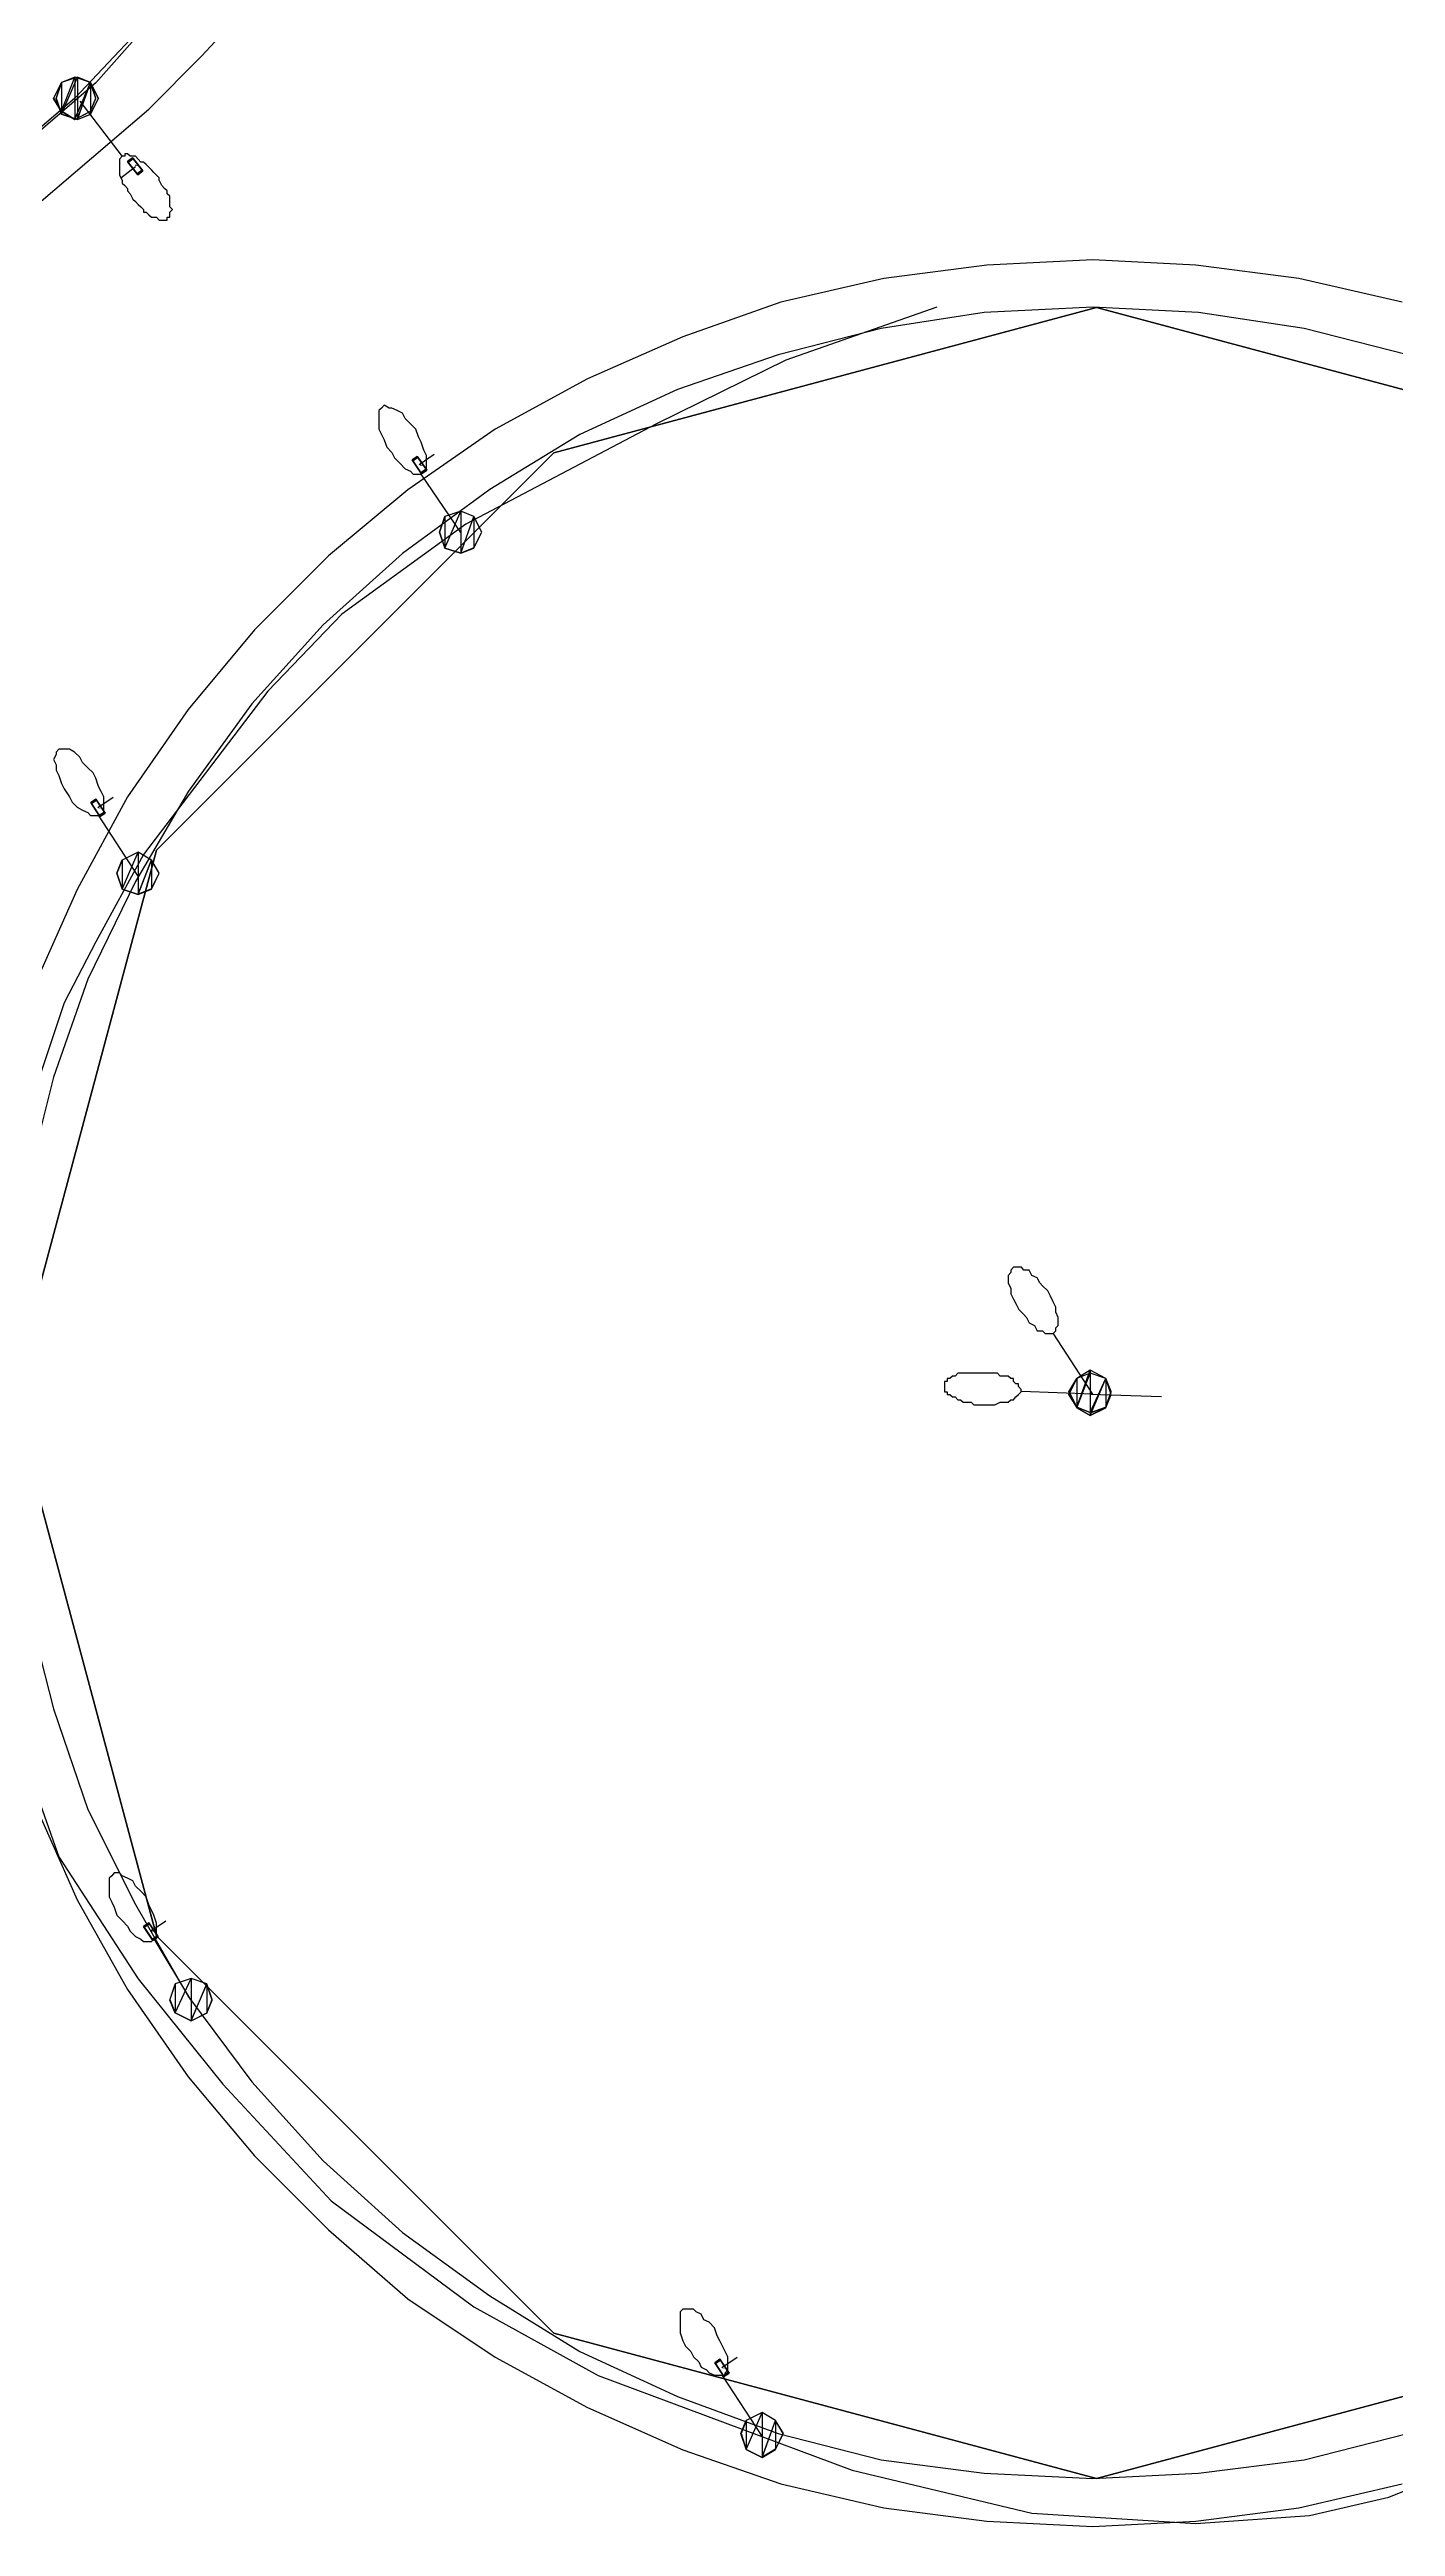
# Model space of a CAD drawing. Extents: x 212106 to 638151, y -1311344 to 1260505.
# Drawn here: x 324496 to 360852, y 481096 to 547996 of the extents above; entities that cross this region are included whole.
import ezdxf

# ---------------------------------------------------------------- set-up
doc = ezdxf.new("R2010")
doc.units = 0
doc.header["$MEASUREMENT"] = 0
for name, color, linetype in [('at_Entity', 7, 'Continuous'), ('DLXLUM02', 6, 'Continuous'), ('DLXLUMEX', 2, 'Continuous'), ('DLXSCENE', 7, 'Continuous')]:
    doc.layers.add(name, color=color, linetype=linetype)

# ---------------------------------------------------------------- blocks, each defined once
blk = doc.blocks.new('*U63')
for p, q in [((-61, 218), (-195, 115)), ((-195, 115), (-61, 218)), ((-195, 115), (61, -218)), ((61, -218), (-195, 115)), ((-195, 115), (-177, 91)), ((-177, 91), (-195, 115)), ((-42, 195), (-177, 91)), ((-177, 91), (-42, 195)), ((-177, 91), (79, -242)), ((79, -242), (-177, 91)), ((195, -115), (-61, 218)), ((-42, 195), (-61, 218)), ((-61, 218), (195, -115)), ((-61, 218), (-42, 195)), ((214, -138), (-42, 195)), ((-42, 195), (214, -138)), ((61, -218), (195, -115)), ((195, -115), (61, -218)), ((61, -218), (79, -242)), ((79, -242), (61, -218)), ((79, -242), (214, -138)), ((214, -138), (79, -242)), ((195, -115), (214, -138)), ((214, -138), (195, -115))]:
    blk.add_line(p, q)
at = {"color": 1}
blk.add_line((18, -24), (-378, -328), dxfattribs=at)
at = {"layer": 'DLXLUMEX', "color": 7}
blk.add_text('2', height=100, dxfattribs=at).set_placement((0, 0))
blk = doc.blocks.new('*U65')
for p, q in [((-66, 246), (-206, 149)), ((-206, 149), (-66, 246)), ((-206, 149), (33, -197)), ((-189, 124), (-206, 149)), ((-206, 149), (-189, 124)), ((33, -197), (-206, 149)), ((-50, 221), (-189, 124)), ((-189, 124), (-50, 221)), ((-189, 124), (50, -221)), ((50, -221), (-189, 124)), ((-50, 221), (-66, 246)), ((172, -100), (-66, 246)), ((-66, 246), (-50, 221)), ((-66, 246), (172, -100)), ((189, -124), (-50, 221)), ((-50, 221), (189, -124)), ((33, -197), (172, -100)), ((172, -100), (33, -197)), ((33, -197), (50, -221)), ((50, -221), (33, -197)), ((50, -221), (189, -124)), ((189, -124), (50, -221)), ((189, -124), (172, -100)), ((172, -100), (189, -124))]:
    blk.add_line(p, q)
at = {"color": 1}
blk.add_line((-17, 24), (394, 309), dxfattribs=at)
at = {"layer": 'DLXLUMEX', "color": 7}
blk.add_text('2', height=100, dxfattribs=at).set_placement((0, 0))
blk = doc.blocks.new('*U66')
for p, q in [((-62, 247), (-204, 153)), ((-204, 153), (-62, 247)), ((-204, 153), (29, -197)), ((-187, 128), (-204, 153)), ((-204, 153), (-187, 128)), ((29, -197), (-204, 153)), ((-46, 222), (-187, 128)), ((-187, 128), (-46, 222)), ((-187, 128), (46, -222)), ((46, -222), (-187, 128)), ((-46, 222), (-62, 247)), ((-62, 247), (-46, 222)), ((171, -103), (-62, 247)), ((-62, 247), (171, -103)), ((187, -128), (-46, 222)), ((-46, 222), (187, -128)), ((29, -197), (171, -103)), ((171, -103), (29, -197)), ((29, -197), (46, -222)), ((46, -222), (29, -197)), ((46, -222), (187, -128)), ((187, -128), (46, -222)), ((187, -128), (171, -103)), ((171, -103), (187, -128))]:
    blk.add_line(p, q)
at = {"color": 1}
blk.add_line((-16, 25), (400, 302), dxfattribs=at)
at = {"layer": 'DLXLUMEX', "color": 7}
blk.add_text('2', height=100, dxfattribs=at).set_placement((0, 0))
blk = doc.blocks.new('*U68')
for p, q in [((-62, 247), (-204, 153)), ((-204, 153), (-62, 247)), ((-204, 153), (29, -197)), ((-187, 128), (-204, 153)), ((-204, 153), (-187, 128)), ((29, -197), (-204, 153)), ((-46, 222), (-187, 128)), ((-187, 128), (-46, 222)), ((-187, 128), (46, -222)), ((46, -222), (-187, 128)), ((-46, 222), (-62, 247)), ((-62, 247), (-46, 222)), ((171, -103), (-62, 247)), ((-62, 247), (171, -103)), ((187, -128), (-46, 222)), ((-46, 222), (187, -128)), ((29, -197), (171, -103)), ((171, -103), (29, -197)), ((29, -197), (46, -222)), ((46, -222), (29, -197)), ((46, -222), (187, -128)), ((187, -128), (46, -222)), ((187, -128), (171, -103)), ((171, -103), (187, -128))]:
    blk.add_line(p, q)
at = {"color": 1}
blk.add_line((-16, 25), (400, 302), dxfattribs=at)
at = {"layer": 'DLXLUMEX', "color": 7}
blk.add_text('2', height=100, dxfattribs=at).set_placement((0, 0))
blk = doc.blocks.new('*U69')
for p, q in [((-62, 247), (-204, 153)), ((-204, 153), (-62, 247)), ((-204, 153), (29, -197)), ((-187, 128), (-204, 153)), ((-204, 153), (-187, 128)), ((29, -197), (-204, 153)), ((-46, 222), (-187, 128)), ((-187, 128), (-46, 222)), ((-187, 128), (46, -222)), ((46, -222), (-187, 128)), ((-46, 222), (-62, 247)), ((-62, 247), (-46, 222)), ((171, -103), (-62, 247)), ((-62, 247), (171, -103)), ((187, -128), (-46, 222)), ((-46, 222), (187, -128)), ((29, -197), (171, -103)), ((171, -103), (29, -197)), ((29, -197), (46, -222)), ((46, -222), (29, -197)), ((46, -222), (187, -128)), ((187, -128), (46, -222)), ((187, -128), (171, -103)), ((171, -103), (187, -128))]:
    blk.add_line(p, q)
at = {"color": 1}
blk.add_line((-16, 25), (400, 302), dxfattribs=at)
at = {"layer": 'DLXLUMEX', "color": 7}
blk.add_text('2', height=100, dxfattribs=at).set_placement((0, 0))
blk = doc.blocks.new('*U97')
for p, q in [((-20469, 531718), (-32184, 518504)), ((-32184, 518504), (-48897, 504086)), ((-19809, 508510), (-5148, 512438)), ((-5148, 512438), (-19809, 508510)), ((-5148, 512438), (9513, 508510)), ((9513, 508510), (-5148, 512438)), ((-30542, 497778), (-19809, 508510)), ((-19809, 508510), (-30542, 497778)), ((-34470, 483117), (-30542, 497778)), ((-30542, 497778), (-34470, 483117)), ((-30542, 468457), (-34470, 483117)), ((-34470, 483117), (-30542, 468457)), ((-19809, 457724), (-30542, 468457)), ((-30542, 468457), (-19809, 457724)), ((-5148, 453796), (-19809, 457724)), ((-19809, 457724), (-5148, 453796)), ((9513, 457724), (-5148, 453796)), ((-5148, 453796), (9513, 457724))]:
    blk.add_line(p, q)

msp = doc.modelspace()

# ---------------------------------------------------------------- linework, layer by layer
at = {"layer": 'at_Entity', "color": 1}
for p, q in [((337746, 559965), (325175, 546687)), ((325175, 546687), (308890, 532681)), ((349746, 540891), (346960, 540464)), ((352674, 541034), (349746, 540891)), ((355531, 540891), (352674, 541034)), ((358387, 540464), (355531, 540891)), ((346960, 540464), (344174, 539751)), ((361174, 539751), (358387, 540464)), ((344174, 539751), (341459, 538818)), ((341459, 538818), (338817, 537601)), ((338817, 537601), (336389, 536111)), ((336389, 536111), (334032, 534388)), ((334032, 534388), (331889, 532458)), ((331889, 532458), (329960, 530321)), ((329960, 530321), (328246, 527963)), ((328246, 527963), (326818, 525528)), ((326818, 525528), (325533, 522885)), ((325533, 522885), (324604, 520243)), ((324604, 520243), (323889, 517393)), ((323889, 505967), (324604, 503182)), ((324604, 503182), (325533, 500462)), ((325533, 500462), (326818, 497897)), ((326818, 497897), (328246, 495397)), ((328246, 495397), (329960, 493104)), ((329960, 493104), (331889, 490967)), ((331889, 490967), (334032, 489037)), ((334032, 489037), (336389, 487327)), ((336389, 487327), (338817, 485824)), ((338817, 485824), (341459, 484606)), ((341459, 484606), (344174, 483609)), ((344174, 483609), (346960, 482896)), ((358387, 482896), (361174, 483609)), ((346960, 482896), (349746, 482534)), ((349746, 482534), (352674, 482391)), ((352674, 482391), (355531, 482534)), ((352674, 482391), (352674, 482391)), ((355531, 482534), (358387, 482896))]:
    msp.add_line(p, q, dxfattribs=at)
at = {"layer": 'at_Entity', "color": 0}
for p, q in [((328603, 547817), (330388, 549745)), ((325247, 547251), (324818, 547108)), ((325247, 547251), (324818, 547108)), ((324818, 546250), (325247, 547251)), ((324818, 546250), (325247, 547251)), ((325247, 547251), (324818, 547108)), ((325247, 547251), (324818, 547108)), ((325247, 547251), (324818, 547108)), ((324818, 546250), (325247, 547251)), ((324818, 546250), (325247, 547251)), ((325247, 547251), (324818, 547108)), ((325247, 547251), (324818, 547108)), ((325247, 547251), (324818, 547108)), ((324818, 546250), (325247, 547251)), ((324818, 546250), (325247, 547251)), ((325247, 547251), (324818, 547108)), ((325247, 547251), (324818, 547108)), ((325247, 547251), (324818, 547108)), ((324818, 546250), (325247, 547251)), ((324818, 546250), (325247, 547251)), ((325247, 547251), (324818, 547108)), ((325175, 547251), (324818, 547108)), ((325175, 547251), (324818, 547108)), ((324818, 546328), (325175, 547251)), ((324818, 546328), (325175, 547251)), ((325175, 547251), (324818, 547108)), ((325175, 547251), (324818, 547108)), ((325175, 547251), (324818, 547108)), ((324818, 546328), (325175, 547251)), ((324818, 546328), (325175, 547251)), ((325175, 547251), (324818, 547108)), ((325604, 547108), (325175, 547251)), ((325604, 547108), (325175, 547251)), ((325175, 547251), (325175, 546107)), ((325175, 547251), (325175, 546107)), ((325604, 547108), (325175, 547251)), ((325604, 547108), (325175, 547251)), ((325604, 547108), (325175, 547251)), ((325175, 547251), (325175, 546107)), ((325175, 547251), (325175, 546107)), ((325604, 547108), (325175, 547251)), ((325604, 547108), (325247, 547251)), ((325604, 547108), (325247, 547251)), ((325247, 547251), (325247, 546107)), ((325247, 547251), (325247, 546107)), ((325604, 547108), (325247, 547251)), ((325604, 547108), (325247, 547251)), ((325604, 547108), (325247, 547251)), ((325247, 547251), (325247, 546107)), ((325247, 547251), (325247, 546107)), ((325604, 547108), (325247, 547251)), ((325604, 547108), (325247, 547251)), ((325604, 547108), (325247, 547251)), ((325247, 547251), (325247, 546107)), ((325247, 547251), (325247, 546107)), ((325604, 547108), (325247, 547251)), ((325604, 547108), (325247, 547251)), ((325604, 547108), (325247, 547251)), ((325247, 547251), (325247, 546107)), ((325247, 547251), (325247, 546107)), ((325604, 547108), (325247, 547251)), ((327174, 546386), (328603, 547817)), ((324602, 546671), (324817, 547099)), ((324602, 546671), (324817, 547099)), ((324817, 546320), (324602, 546671)), ((324817, 546320), (324602, 546671)), ((324818, 547108), (324604, 546679)), ((324818, 547108), (324604, 546679)), ((324818, 547108), (324604, 546679)), ((324818, 547108), (324604, 546679)), ((324604, 546679), (324818, 546328)), ((324604, 546679), (324818, 546328)), ((324604, 546679), (324818, 546328)), ((324604, 546679), (324818, 546328)), ((324674, 546671), (324817, 547099)), ((324674, 546671), (324817, 547099)), ((324674, 546671), (324817, 547099)), ((324674, 546671), (324817, 547099)), ((324817, 546242), (324674, 546671)), ((324817, 546242), (324674, 546671)), ((324817, 546242), (324674, 546671)), ((324817, 546242), (324674, 546671)), ((324818, 547108), (324675, 546679)), ((324818, 547108), (324675, 546679)), ((324818, 547108), (324675, 546679)), ((324818, 547108), (324675, 546679)), ((324818, 547108), (324675, 546679)), ((324818, 547108), (324675, 546679)), ((324818, 547108), (324675, 546679)), ((324818, 547108), (324675, 546679)), ((324675, 546679), (324818, 546250)), ((324675, 546679), (324818, 546250)), ((324675, 546679), (324818, 546250)), ((324675, 546679), (324818, 546250)), ((324675, 546679), (324818, 546250)), ((324675, 546679), (324818, 546250)), ((324675, 546679), (324818, 546250)), ((324675, 546679), (324818, 546250)), ((324817, 547099), (324817, 546242)), ((324817, 547099), (324817, 546242)), ((324817, 547099), (324817, 546242)), ((324817, 547099), (324817, 546242)), ((324817, 547099), (324817, 546320)), ((324817, 547099), (324817, 546320)), ((324818, 547108), (324818, 546250)), ((324818, 547108), (324818, 546250)), ((324818, 547108), (324818, 546250)), ((324818, 547108), (324818, 546250)), ((324818, 547108), (324818, 546328)), ((324818, 547108), (324818, 546328)), ((325174, 546099), (325603, 547099)), ((325174, 546099), (325603, 547099)), ((325175, 546107), (325604, 547108)), ((325175, 546107), (325604, 547108)), ((325245, 546099), (325603, 547099)), ((325245, 546099), (325603, 547099)), ((325245, 546099), (325603, 547099)), ((325245, 546099), (325603, 547099)), ((325247, 546107), (325604, 547108)), ((325247, 546107), (325604, 547108)), ((325247, 546107), (325604, 547108)), ((325247, 546107), (325604, 547108)), ((325317, 546599), (326460, 545105)), ((325817, 546671), (325603, 547099)), ((325603, 547099), (325603, 546242)), ((325603, 547099), (325603, 546242)), ((325817, 546671), (325603, 547099)), ((325603, 547099), (325603, 546242)), ((325603, 547099), (325603, 546242)), ((325817, 546671), (325603, 547099)), ((325603, 547099), (325603, 546242)), ((325603, 547099), (325603, 546242)), ((325817, 546671), (325603, 547099)), ((325603, 547099), (325603, 546242)), ((325603, 547099), (325603, 546242)), ((325746, 546671), (325603, 547099)), ((325603, 547099), (325603, 546320)), ((325603, 547099), (325603, 546320)), ((325746, 546671), (325603, 547099)), ((325603, 547099), (325603, 546320)), ((325603, 547099), (325603, 546320)), ((325603, 546242), (325817, 546671)), ((325603, 546242), (325817, 546671)), ((325603, 546242), (325817, 546671)), ((325603, 546242), (325817, 546671)), ((325603, 546320), (325746, 546671)), ((325603, 546320), (325746, 546671)), ((325818, 546679), (325604, 547108)), ((325818, 546679), (325604, 547108)), ((325818, 546679), (325604, 547108)), ((325818, 546679), (325604, 547108)), ((325818, 546679), (325604, 547108)), ((325818, 546679), (325604, 547108)), ((325818, 546679), (325604, 547108)), ((325818, 546679), (325604, 547108)), ((325747, 546679), (325604, 547108)), ((325747, 546679), (325604, 547108)), ((325747, 546679), (325604, 547108)), ((325747, 546679), (325604, 547108)), ((325604, 546250), (325818, 546679)), ((325604, 546250), (325818, 546679)), ((325604, 546250), (325818, 546679)), ((325604, 546250), (325818, 546679)), ((325604, 546250), (325818, 546679)), ((325604, 546250), (325818, 546679)), ((325604, 546250), (325818, 546679)), ((325604, 546250), (325818, 546679)), ((325604, 546328), (325747, 546679)), ((325604, 546328), (325747, 546679)), ((325604, 546328), (325747, 546679)), ((325604, 546328), (325747, 546679)), ((302746, 525524), (327174, 546386)), ((324818, 546328), (325175, 546107)), ((325175, 546107), (324818, 546328)), ((324818, 546328), (325175, 546107)), ((324818, 546328), (325175, 546107)), ((325175, 546107), (324818, 546328)), ((324818, 546328), (325175, 546107)), ((324818, 546250), (325247, 546107)), ((325247, 546107), (324818, 546250)), ((324818, 546250), (325247, 546107)), ((324818, 546250), (325247, 546107)), ((325247, 546107), (324818, 546250)), ((324818, 546250), (325247, 546107)), ((324818, 546250), (325247, 546107)), ((325247, 546107), (324818, 546250)), ((324818, 546250), (325247, 546107)), ((324818, 546250), (325247, 546107)), ((325247, 546107), (324818, 546250)), ((324818, 546250), (325247, 546107)), ((325603, 546320), (325174, 546099)), ((325603, 546320), (325174, 546099)), ((325175, 546107), (325604, 546328)), ((325175, 546107), (325604, 546328)), ((325175, 546107), (325604, 546328)), ((325175, 546107), (325604, 546328)), ((325175, 546107), (325175, 546107)), ((325175, 546107), (325175, 546107)), ((325175, 546107), (325175, 546107)), ((325603, 546242), (325245, 546099)), ((325603, 546242), (325245, 546099)), ((325603, 546242), (325245, 546099)), ((325603, 546242), (325245, 546099)), ((325247, 546107), (325604, 546250)), ((325247, 546107), (325604, 546250)), ((325247, 546107), (325604, 546250)), ((325247, 546107), (325604, 546250)), ((325247, 546107), (325604, 546250)), ((325247, 546107), (325604, 546250)), ((325247, 546107), (325604, 546250)), ((325247, 546107), (325604, 546250)), ((325247, 546107), (325247, 546107)), ((325247, 546107), (325247, 546107)), ((325247, 546107), (325247, 546107)), ((325247, 546107), (325247, 546107)), ((325247, 546107), (325247, 546107)), ((326461, 545113), (326389, 545035)), ((326389, 545035), (326389, 544958)), ((326389, 544958), (326389, 544893)), ((326389, 544893), (326389, 544815)), ((326389, 544815), (326389, 544750)), ((326389, 544750), (326389, 544672)), ((326389, 544672), (326389, 544607)), ((326389, 544607), (326461, 544464)), ((326532, 545113), (326461, 545113)), ((326603, 545178), (326532, 545178)), ((326532, 545178), (326532, 545113)), ((326675, 545113), (326603, 545178)), ((326746, 545113), (326675, 545113)), ((326818, 545113), (326746, 545113)), ((326889, 545035), (326818, 545113)), ((326960, 544958), (326889, 545035)), ((327032, 544958), (326960, 544958)), ((327103, 544893), (327032, 544958)), ((327174, 544815), (327103, 544893)), ((327246, 544750), (327174, 544815)), ((327317, 544672), (327246, 544750)), ((327389, 544607), (327317, 544672)), ((327460, 544529), (327389, 544607)), ((326461, 544464), (326461, 544387)), ((326461, 544387), (326532, 544322)), ((326532, 544322), (326603, 544244)), ((326603, 544244), (326603, 544179)), ((326603, 544179), (326675, 544101)), ((326675, 544101), (326746, 543958)), ((326746, 543958), (326818, 543893)), ((327460, 544464), (327460, 544529)), ((327531, 544322), (327460, 544464)), ((327604, 544244), (327531, 544322)), ((327675, 544179), (327604, 544244)), ((327675, 544101), (327675, 544179)), ((327747, 544036), (327675, 544101)), ((327747, 543958), (327747, 544036)), ((327747, 543893), (327747, 543958)), ((326818, 543893), (326889, 543815)), ((326889, 543815), (326960, 543751)), ((326960, 543751), (327032, 543673)), ((327032, 543673), (327032, 543608)), ((327032, 543608), (327103, 543608)), ((327103, 543608), (327174, 543530)), ((327174, 543530), (327246, 543465)), ((327246, 543465), (327317, 543465)), ((327317, 543465), (327389, 543465)), ((327389, 543465), (327460, 543387)), ((327460, 543387), (327531, 543387)), ((327531, 543387), (327604, 543387)), ((327604, 543387), (327675, 543387)), ((327675, 543465), (327747, 543465)), ((327675, 543387), (327675, 543465)), ((327675, 543465), (327675, 543465)), ((327747, 543815), (327747, 543893)), ((327747, 543751), (327747, 543815)), ((327818, 543673), (327747, 543751)), ((327747, 543608), (327818, 543673)), ((327747, 543530), (327747, 543608)), ((327747, 543465), (327747, 543530)), ((348460, 541034), (344388, 539609)), ((344388, 539609), (340888, 537886)), ((333461, 538313), (333388, 538248)), ((333388, 538248), (333388, 538171)), ((333388, 538171), (333388, 538028)), ((333388, 538028), (333388, 537886)), ((333388, 537886), (333388, 537744)), ((333532, 538391), (333461, 538313)), ((333461, 538313), (333461, 538313)), ((333674, 538313), (333532, 538391)), ((333745, 538313), (333674, 538313)), ((333889, 538248), (333745, 538313)), ((334031, 538171), (333889, 538248)), ((334102, 538028), (334031, 538171)), ((334246, 537886), (334102, 538028)), ((334388, 537744), (334246, 537886)), ((340888, 537886), (335745, 535178)), ((333388, 537744), (333461, 537601)), ((333461, 537601), (333532, 537459)), ((333532, 537459), (333603, 537252)), ((333603, 537252), (333745, 537110)), ((334461, 537537), (334388, 537744)), ((334532, 537394), (334461, 537537)), ((334603, 537175), (334532, 537394)), ((333745, 537110), (333818, 536968)), ((333818, 536968), (333960, 536825)), ((333960, 536825), (334102, 536670)), ((334102, 536670), (334246, 536605)), ((334246, 536605), (334317, 536528)), ((334532, 536528), (334603, 536605)), ((334674, 537032), (334603, 537175)), ((334603, 536605), (334674, 536670)), ((334674, 536890), (334674, 537032)), ((334674, 536748), (334674, 536890)), ((334674, 536670), (334674, 536748)), ((334317, 536528), (334461, 536528)), ((334461, 536528), (334532, 536528)), ((335603, 534951), (334531, 536528)), ((335031, 534961), (335174, 535387)), ((335031, 534961), (335174, 535387)), ((335174, 535384), (335031, 534958)), ((335174, 535384), (335031, 534958)), ((335174, 535384), (335031, 534958)), ((335174, 535384), (335031, 534958)), ((335602, 535527), (335174, 535384)), ((335602, 535527), (335174, 535384)), ((335174, 534532), (335602, 535527)), ((335174, 534532), (335602, 535527)), ((335602, 535527), (335174, 535384)), ((335602, 535527), (335174, 535384)), ((335602, 535527), (335174, 535384)), ((335174, 534532), (335602, 535527)), ((335174, 534532), (335602, 535527)), ((335602, 535527), (335174, 535384)), ((335174, 535387), (335174, 534534)), ((335174, 535387), (335174, 534534)), ((335174, 535384), (335174, 534532)), ((335174, 535384), (335174, 534532)), ((335960, 535384), (335602, 535527)), ((335960, 535384), (335602, 535527)), ((335602, 535527), (335602, 534390)), ((335602, 535527), (335602, 534390)), ((335960, 535384), (335602, 535527)), ((335960, 535384), (335602, 535527)), ((335960, 535384), (335602, 535527)), ((335602, 535527), (335602, 534390)), ((335602, 535527), (335602, 534390)), ((335960, 535384), (335602, 535527)), ((335602, 534392), (335960, 535387)), ((335602, 534392), (335960, 535387)), ((335602, 534390), (335960, 535384)), ((335602, 534390), (335960, 535384)), ((336174, 534961), (335960, 535387)), ((335960, 535387), (335960, 534534)), ((335960, 535387), (335960, 534534)), ((336174, 534961), (335960, 535387)), ((335960, 535387), (335960, 534534)), ((335960, 535387), (335960, 534534)), ((336174, 534958), (335960, 535384)), ((336174, 534958), (335960, 535384)), ((336174, 534958), (335960, 535384)), ((336174, 534958), (335960, 535384)), ((335745, 535178), (332389, 532743)), ((335174, 534534), (335031, 534961)), ((335174, 534534), (335031, 534961)), ((335031, 534958), (335174, 534532)), ((335031, 534958), (335174, 534532)), ((335031, 534958), (335174, 534532)), ((335031, 534958), (335174, 534532)), ((335960, 534534), (335602, 534392)), ((335960, 534534), (335602, 534392)), ((335960, 534534), (336174, 534961)), ((335960, 534534), (336174, 534961)), ((335960, 534532), (336174, 534958)), ((335960, 534532), (336174, 534958)), ((335960, 534532), (336174, 534958)), ((335960, 534532), (336174, 534958)), ((335174, 534532), (335602, 534390)), ((335602, 534390), (335174, 534532)), ((335174, 534532), (335602, 534390)), ((335174, 534532), (335602, 534390)), ((335602, 534390), (335174, 534532)), ((335174, 534532), (335602, 534390)), ((335602, 534390), (335960, 534532)), ((335602, 534390), (335960, 534532)), ((335602, 534390), (335960, 534532)), ((335602, 534390), (335960, 534532)), ((335602, 534390), (335602, 534390)), ((335602, 534390), (335602, 534390)), ((335602, 534390), (335602, 534390)), ((332389, 532743), (330389, 530670)), ((330389, 530670), (327031, 526253)), ((324674, 528958), (324602, 528817)), ((324602, 528817), (324674, 528675)), ((324745, 529100), (324674, 529023)), ((324674, 529023), (324674, 528958)), ((324674, 528675), (324674, 528533)), ((324674, 528533), (324745, 528392)), ((324817, 529100), (324745, 529100)), ((324745, 529100), (324745, 529100)), ((324960, 529100), (324817, 529100)), ((325031, 529100), (324960, 529100)), ((325174, 529023), (325031, 529100)), ((325317, 528881), (325174, 529023)), ((325388, 528739), (325317, 528881)), ((325531, 528598), (325388, 528739)), ((325674, 528456), (325531, 528598)), ((324745, 528392), (324817, 528173)), ((324817, 528173), (324888, 528031)), ((324888, 528031), (325031, 527812)), ((325746, 528314), (325674, 528456)), ((325817, 528095), (325746, 528314)), ((325889, 527954), (325817, 528095)), ((325960, 527812), (325889, 527954)), ((325031, 527812), (325103, 527670)), ((325103, 527670), (325245, 527529)), ((325245, 527529), (325388, 527451)), ((325388, 527451), (325531, 527387)), ((325531, 527387), (325603, 527310)), ((325603, 527310), (325746, 527310)), ((325746, 527310), (325817, 527310)), ((325817, 527310), (325889, 527310)), ((326888, 525671), (325818, 527319)), ((325889, 527310), (325960, 527387)), ((325960, 527670), (325960, 527812)), ((325960, 527529), (325960, 527670)), ((325960, 527387), (325960, 527529)), ((327031, 526253), (325746, 523896)), ((326460, 526099), (326317, 525751)), ((326460, 526099), (326317, 525751)), ((326460, 526099), (326317, 525751)), ((326460, 526099), (326317, 525751)), ((326318, 525748), (326461, 526108)), ((326318, 525748), (326461, 526108)), ((326888, 526317), (326460, 526099)), ((326888, 526317), (326460, 526099)), ((326460, 525314), (326888, 526317)), ((326460, 525314), (326888, 526317)), ((326888, 526317), (326460, 526099)), ((326888, 526317), (326460, 526099)), ((326888, 526317), (326460, 526099)), ((326460, 525314), (326888, 526317)), ((326460, 525314), (326888, 526317)), ((326888, 526317), (326460, 526099)), ((326460, 526099), (326460, 525314)), ((326460, 526099), (326460, 525314)), ((326461, 526108), (326461, 525323)), ((326461, 526108), (326461, 525323)), ((327246, 526099), (326888, 526317)), ((327246, 526099), (326888, 526317)), ((326888, 526317), (326888, 525173)), ((326888, 526317), (326888, 525173)), ((327246, 526099), (326888, 526317)), ((327246, 526099), (326888, 526317)), ((327246, 526099), (326888, 526317)), ((326888, 526317), (326888, 525173)), ((326888, 526317), (326888, 525173)), ((327246, 526099), (326888, 526317)), ((326888, 525173), (327246, 526099)), ((326888, 525173), (327246, 526099)), ((326889, 525182), (327247, 526108)), ((326889, 525182), (327247, 526108)), ((327461, 525751), (327246, 526099)), ((327461, 525751), (327246, 526099)), ((327461, 525751), (327246, 526099)), ((327461, 525751), (327246, 526099)), ((327460, 525748), (327247, 526108)), ((327247, 526108), (327247, 525323)), ((327247, 526108), (327247, 525323)), ((327460, 525748), (327247, 526108)), ((327247, 526108), (327247, 525323)), ((327247, 526108), (327247, 525323)), ((326317, 525751), (326460, 525314)), ((326317, 525751), (326460, 525314)), ((326317, 525751), (326460, 525314)), ((326317, 525751), (326460, 525314)), ((326461, 525323), (326318, 525748)), ((326461, 525323), (326318, 525748)), ((326460, 525314), (326888, 525173)), ((326888, 525173), (326460, 525314)), ((326460, 525314), (326888, 525173)), ((326460, 525314), (326888, 525173)), ((326888, 525173), (326460, 525314)), ((326460, 525314), (326888, 525173)), ((326888, 525173), (327246, 525314)), ((326888, 525173), (327246, 525314)), ((326888, 525173), (327246, 525314)), ((326888, 525173), (327246, 525314)), ((326888, 525173), (326888, 525173)), ((326888, 525173), (326888, 525173)), ((326888, 525173), (326888, 525173)), ((327247, 525323), (326889, 525182)), ((327247, 525323), (326889, 525182)), ((327246, 525314), (327461, 525751)), ((327246, 525314), (327461, 525751)), ((327246, 525314), (327461, 525751)), ((327246, 525314), (327461, 525751)), ((327247, 525323), (327460, 525748)), ((327247, 525323), (327460, 525748)), ((325746, 523896), (324889, 522250)), ((324889, 522250), (323317, 517535)), ((350460, 514965), (350389, 514888)), ((350389, 514888), (350389, 514824)), ((350389, 514824), (350389, 514683)), ((350389, 514683), (350460, 514530)), ((350531, 515106), (350460, 515029)), ((350460, 515029), (350460, 514965)), ((350460, 514530), (350460, 514389)), ((350602, 515106), (350531, 515106)), ((350531, 515106), (350531, 515106)), ((350674, 515106), (350602, 515106)), ((350746, 515106), (350674, 515106)), ((350817, 515029), (350746, 515106)), ((350959, 515029), (350817, 515029)), ((351031, 514888), (350959, 515029)), ((351174, 514824), (351031, 514888)), ((351246, 514683), (351174, 514824)), ((351317, 514607), (351246, 514683)), ((351459, 514466), (351317, 514607)), ((351531, 514325), (351459, 514466)), ((350460, 514389), (350531, 514248)), ((350531, 514248), (350602, 514108)), ((350602, 514108), (350674, 513967)), ((350674, 513967), (350817, 513826)), ((350817, 513826), (350889, 513749)), ((351603, 514172), (351531, 514325)), ((351674, 514031), (351603, 514172)), ((351674, 513890), (351674, 514031)), ((351745, 513749), (351674, 513890)), ((350889, 513749), (350959, 513609)), ((350959, 513609), (351102, 513532)), ((351102, 513532), (351174, 513391)), ((351174, 513391), (351317, 513391)), ((351317, 513391), (351388, 513314)), ((351388, 513314), (351459, 513314)), ((351459, 513314), (351531, 513314)), ((351531, 513314), (351603, 513314)), ((351603, 513314), (351674, 513391)), ((352675, 511675), (351603, 513324)), ((351674, 513468), (351745, 513532)), ((351674, 513391), (351674, 513468)), ((351745, 513609), (351745, 513749)), ((351745, 513532), (351745, 513609)), ((348745, 512024), (348673, 512024)), ((348673, 512024), (348673, 511961)), ((348673, 511961), (348673, 511884)), ((348673, 511884), (348673, 511807)), ((348673, 511884), (348673, 511884)), ((348673, 511807), (348673, 511743)), ((348816, 512101), (348745, 512101)), ((348745, 512101), (348745, 512024)), ((348888, 512165), (348816, 512101)), ((348960, 512165), (348888, 512165)), ((349030, 512242), (348960, 512165)), ((349101, 512242), (349030, 512242)), ((349244, 512242), (349101, 512242)), ((349316, 512242), (349244, 512242)), ((349388, 512242), (349316, 512242)), ((349531, 512242), (349388, 512242)), ((349602, 512242), (349531, 512242)), ((349674, 512242), (349602, 512242)), ((349816, 512242), (349674, 512242)), ((349887, 512242), (349816, 512242)), ((350030, 512242), (349887, 512242)), ((350102, 512242), (350030, 512242)), ((350173, 512165), (350102, 512242)), ((350245, 512165), (350173, 512165)), ((350388, 512165), (350245, 512165)), ((350458, 512101), (350388, 512165)), ((350530, 512101), (350458, 512101)), ((350530, 512024), (350530, 512101)), ((350601, 511961), (350530, 512024)), ((350673, 511961), (350601, 511961)), ((350673, 511884), (350673, 511961)), ((350745, 511807), (350673, 511884)), ((350745, 511743), (350745, 511807)), ((352030, 511668), (352245, 512102)), ((352030, 511668), (352245, 512102)), ((352030, 511744), (352245, 512102)), ((352030, 511744), (352245, 512102)), ((352245, 512101), (352030, 511667)), ((352245, 512101), (352030, 511667)), ((352245, 512101), (352030, 511667)), ((352245, 512101), (352030, 511667)), ((352245, 512106), (352032, 511748)), ((352245, 512106), (352032, 511748)), ((352245, 512106), (352032, 511748)), ((352245, 512106), (352032, 511748)), ((352603, 512323), (352245, 512106)), ((352603, 512323), (352245, 512106)), ((352245, 511326), (352603, 512323)), ((352245, 511326), (352603, 512323)), ((352603, 512323), (352245, 512106)), ((352603, 512323), (352245, 512106)), ((352603, 512323), (352245, 512106)), ((352245, 511326), (352603, 512323)), ((352245, 511326), (352603, 512323)), ((352603, 512323), (352245, 512106)), ((352601, 512242), (352245, 512101)), ((352601, 512242), (352245, 512101)), ((352245, 511309), (352601, 512242)), ((352245, 511309), (352601, 512242)), ((352601, 512242), (352245, 512101)), ((352601, 512242), (352245, 512101)), ((352601, 512242), (352245, 512101)), ((352245, 511309), (352601, 512242)), ((352245, 511309), (352601, 512242)), ((352601, 512242), (352245, 512101)), ((352245, 512106), (352245, 511326)), ((352245, 512106), (352245, 511326)), ((352245, 512102), (352245, 511323)), ((352245, 512102), (352245, 511323)), ((352245, 512102), (352245, 511323)), ((352245, 512102), (352245, 511323)), ((352245, 512101), (352245, 511309)), ((352245, 512101), (352245, 511309)), ((353030, 512101), (352601, 512242)), ((353030, 512101), (352601, 512242)), ((352601, 512242), (352601, 511104)), ((352601, 512242), (352601, 511104)), ((353030, 512101), (352601, 512242)), ((353030, 512101), (352601, 512242)), ((353030, 512101), (352601, 512242)), ((352601, 512242), (352601, 511104)), ((352601, 512242), (352601, 511104)), ((353030, 512101), (352601, 512242)), ((352601, 511104), (353030, 512101)), ((352601, 511104), (353030, 512101)), ((352602, 511105), (353030, 512102)), ((352602, 511105), (353030, 512102)), ((352602, 511169), (353030, 512102)), ((352602, 511169), (353030, 512102)), ((353031, 512106), (352603, 512323)), ((353031, 512106), (352603, 512323)), ((352603, 512323), (352603, 511186)), ((352603, 512323), (352603, 511186)), ((353031, 512106), (352603, 512323)), ((353031, 512106), (352603, 512323)), ((353031, 512106), (352603, 512323)), ((352603, 512323), (352603, 511186)), ((352603, 512323), (352603, 511186)), ((353031, 512106), (352603, 512323)), ((352603, 511186), (353031, 512106)), ((352603, 511186), (353031, 512106)), ((353173, 511668), (353030, 512102)), ((353030, 512102), (353030, 511323)), ((353030, 512102), (353030, 511323)), ((353173, 511668), (353030, 512102)), ((353030, 512102), (353030, 511323)), ((353030, 512102), (353030, 511323)), ((353173, 511744), (353030, 512102)), ((353030, 512102), (353030, 511323)), ((353030, 512102), (353030, 511323)), ((353173, 511744), (353030, 512102)), ((353030, 512102), (353030, 511323)), ((353030, 512102), (353030, 511323)), ((353173, 511667), (353030, 512101)), ((353173, 511667), (353030, 512101)), ((353173, 511667), (353030, 512101)), ((353173, 511667), (353030, 512101)), ((353174, 511748), (353031, 512106)), ((353174, 511748), (353031, 512106)), ((353174, 511748), (353031, 512106)), ((353174, 511748), (353031, 512106)), ((348673, 511743), (348745, 511743)), ((348745, 511743), (348745, 511667)), ((348745, 511667), (348816, 511667)), ((348816, 511667), (348888, 511603)), ((348888, 511603), (348960, 511603)), ((348960, 511603), (349030, 511526)), ((349030, 511526), (349101, 511526)), ((349101, 511526), (349173, 511462)), ((349173, 511462), (349244, 511462)), ((349244, 511462), (349388, 511462)), ((349388, 511462), (349459, 511386)), ((349459, 511386), (349531, 511386)), ((349531, 511386), (349674, 511386)), ((349674, 511386), (349744, 511386)), ((349744, 511386), (349887, 511386)), ((349887, 511386), (349959, 511386)), ((349959, 511386), (350030, 511386)), ((350030, 511386), (350173, 511462)), ((350173, 511462), (350245, 511462)), ((350245, 511462), (350316, 511462)), ((350316, 511462), (350388, 511462)), ((350388, 511462), (350458, 511526)), ((350458, 511526), (350530, 511526)), ((350530, 511526), (350601, 511603)), ((350601, 511603), (350673, 511667)), ((350673, 511667), (350745, 511743)), ((352675, 511676), (350746, 511753)), ((352245, 511323), (352030, 511744)), ((352245, 511323), (352030, 511744)), ((352245, 511323), (352030, 511668)), ((352245, 511323), (352030, 511668)), ((352030, 511667), (352245, 511309)), ((352030, 511667), (352245, 511309)), ((352030, 511667), (352245, 511309)), ((352030, 511667), (352245, 511309)), ((352032, 511748), (352245, 511326)), ((352032, 511748), (352245, 511326)), ((352032, 511748), (352245, 511326)), ((352032, 511748), (352245, 511326)), ((352245, 511326), (352603, 511186)), ((352603, 511186), (352245, 511326)), ((352245, 511326), (352603, 511186)), ((352245, 511326), (352603, 511186)), ((352603, 511186), (352245, 511326)), ((352245, 511326), (352603, 511186)), ((352245, 511309), (352601, 511104)), ((352601, 511104), (352245, 511309)), ((352245, 511309), (352601, 511104)), ((352245, 511309), (352601, 511104)), ((352601, 511104), (352245, 511309)), ((352245, 511309), (352601, 511104)), ((352601, 511104), (353030, 511309)), ((352601, 511104), (353030, 511309)), ((352601, 511104), (353030, 511309)), ((352601, 511104), (353030, 511309)), ((353030, 511323), (352602, 511105)), ((353030, 511323), (352602, 511105)), ((353030, 511323), (352602, 511169)), ((353030, 511323), (352602, 511169)), ((352603, 511676), (354532, 511612)), ((352603, 511186), (353031, 511326)), ((352603, 511186), (353031, 511326)), ((352603, 511186), (353031, 511326)), ((352603, 511186), (353031, 511326)), ((352603, 511186), (352603, 511186)), ((352603, 511186), (352603, 511186)), ((352603, 511186), (352603, 511186)), ((353030, 511323), (353173, 511744)), ((353030, 511323), (353173, 511744)), ((353030, 511323), (353173, 511668)), ((353030, 511323), (353173, 511668)), ((353030, 511309), (353173, 511667)), ((353030, 511309), (353173, 511667)), ((353030, 511309), (353173, 511667)), ((353030, 511309), (353173, 511667)), ((353031, 511326), (353174, 511748)), ((353031, 511326), (353174, 511748)), ((353031, 511326), (353174, 511748)), ((353031, 511326), (353174, 511748)), ((352601, 511104), (352601, 511104)), ((352601, 511104), (352601, 511104)), ((352601, 511104), (352601, 511104)), ((323317, 503247), (324746, 499180)), ((324746, 499180), (326889, 495889)), ((326175, 498672), (326103, 498608)), ((326103, 498608), (326103, 498532)), ((326103, 498532), (326103, 498456)), ((326103, 498456), (326103, 498316)), ((326246, 498748), (326175, 498672)), ((326175, 498672), (326175, 498672)), ((326389, 498748), (326246, 498748)), ((326461, 498672), (326389, 498748)), ((326603, 498608), (326461, 498672)), ((326746, 498532), (326603, 498608)), ((326817, 498393), (326746, 498532)), ((326103, 498316), (326103, 498101)), ((326103, 498101), (326175, 497961)), ((326175, 497961), (326246, 497821)), ((326246, 497821), (326317, 497605)), ((326961, 498253), (326817, 498393)), ((327103, 498101), (326961, 498253)), ((327174, 497885), (327103, 498101)), ((327246, 497745), (327174, 497885)), ((327317, 497605), (327246, 497745)), ((326317, 497605), (326461, 497466)), ((326461, 497466), (326603, 497313)), ((326603, 497313), (326675, 497174)), ((326675, 497174), (326817, 497034)), ((327389, 497390), (327317, 497605)), ((327389, 497250), (327389, 497390)), ((327389, 497110), (327389, 497250)), ((327389, 497034), (327389, 497110)), ((326817, 497034), (326961, 496958)), ((326961, 496958), (327032, 496895)), ((327032, 496895), (327174, 496895)), ((327174, 496895), (327246, 496895)), ((327246, 496895), (327317, 496958)), ((327317, 496958), (327389, 497034)), ((328317, 495318), (327318, 496967)), ((326889, 495889), (329175, 493039)), ((327746, 495313), (327889, 495744)), ((327746, 495313), (327889, 495744)), ((327890, 495756), (327747, 495325)), ((327890, 495756), (327747, 495325)), ((327890, 495756), (327747, 495325)), ((327890, 495756), (327747, 495325)), ((327889, 495744), (327889, 494958)), ((327889, 495744), (327889, 494958)), ((328318, 495896), (327890, 495756)), ((328318, 495896), (327890, 495756)), ((327890, 494970), (328318, 495896)), ((327890, 494970), (328318, 495896)), ((328318, 495896), (327890, 495756)), ((328318, 495896), (327890, 495756)), ((328318, 495896), (327890, 495756)), ((327890, 494970), (328318, 495896)), ((327890, 494970), (328318, 495896)), ((328318, 495896), (327890, 495756)), ((327890, 495756), (327890, 494970)), ((327890, 495756), (327890, 494970)), ((328317, 494743), (328746, 495744)), ((328317, 494743), (328746, 495744)), ((328747, 495756), (328318, 495896)), ((328747, 495756), (328318, 495896)), ((328318, 495896), (328318, 494755)), ((328318, 495896), (328318, 494755)), ((328747, 495756), (328318, 495896)), ((328747, 495756), (328318, 495896)), ((328747, 495756), (328318, 495896)), ((328318, 495896), (328318, 494755)), ((328318, 495896), (328318, 494755)), ((328747, 495756), (328318, 495896)), ((328318, 494755), (328747, 495756)), ((328318, 494755), (328747, 495756)), ((328889, 495313), (328746, 495744)), ((328746, 495744), (328746, 494958)), ((328746, 495744), (328746, 494958)), ((328889, 495313), (328746, 495744)), ((328746, 495744), (328746, 494958)), ((328746, 495744), (328746, 494958)), ((328889, 495325), (328747, 495756)), ((328889, 495325), (328747, 495756)), ((328889, 495325), (328747, 495756)), ((328889, 495325), (328747, 495756)), ((327889, 494958), (327746, 495313)), ((327889, 494958), (327746, 495313)), ((327747, 495325), (327890, 494970)), ((327747, 495325), (327890, 494970)), ((327747, 495325), (327890, 494970)), ((327747, 495325), (327890, 494970)), ((328746, 494958), (328889, 495313)), ((328746, 494958), (328889, 495313)), ((328747, 494970), (328889, 495325)), ((328747, 494970), (328889, 495325)), ((328747, 494970), (328889, 495325)), ((328747, 494970), (328889, 495325)), ((327890, 494970), (328318, 494755)), ((328318, 494755), (327890, 494970)), ((327890, 494970), (328318, 494755)), ((327890, 494970), (328318, 494755)), ((328318, 494755), (327890, 494970)), ((327890, 494970), (328318, 494755)), ((328746, 494958), (328317, 494743)), ((328746, 494958), (328317, 494743)), ((328318, 494755), (328747, 494970)), ((328318, 494755), (328747, 494970)), ((328318, 494755), (328747, 494970)), ((328318, 494755), (328747, 494970)), ((328318, 494755), (328318, 494755)), ((328318, 494755), (328318, 494755)), ((328318, 494755), (328318, 494755)), ((329175, 493039), (332103, 489892)), ((332103, 489892), (335960, 487029)), ((335960, 487029), (339317, 485176)), ((341603, 486966), (341532, 486890)), ((341532, 486890), (341532, 486827)), ((341532, 486827), (341532, 486675)), ((341532, 486675), (341532, 486612)), ((341532, 486612), (341532, 486461)), ((341532, 486461), (341532, 486322)), ((341675, 486966), (341603, 486966)), ((341603, 486966), (341603, 486966)), ((341745, 486966), (341675, 486966)), ((341889, 486966), (341745, 486966)), ((341960, 486890), (341889, 486966)), ((342102, 486827), (341960, 486890)), ((342174, 486675), (342102, 486827)), ((342317, 486612), (342174, 486675)), ((342460, 486461), (342317, 486612)), ((342532, 486246), (342460, 486461)), ((341532, 486322), (341603, 486107)), ((341603, 486107), (341675, 485969)), ((341675, 485969), (341817, 485817)), ((341817, 485817), (341889, 485678)), ((342604, 486107), (342532, 486246)), ((342674, 485969), (342604, 486107)), ((342746, 485817), (342674, 485969)), ((342817, 485678), (342746, 485817)), ((339317, 485176), (346175, 482612)), ((341889, 485678), (342032, 485539)), ((342032, 485539), (342102, 485401)), ((342102, 485401), (342246, 485325)), ((342246, 485325), (342317, 485249)), ((342317, 485249), (342460, 485186)), ((342460, 485186), (342532, 485186)), ((342532, 485186), (342674, 485186)), ((343745, 483533), (342673, 485173)), ((342674, 485186), (342746, 485186)), ((342746, 485249), (342817, 485325)), ((342746, 485186), (342746, 485249)), ((342817, 485539), (342817, 485678)), ((342817, 485401), (342817, 485539)), ((342817, 485325), (342817, 485401)), ((343173, 483609), (343317, 483962)), ((343173, 483609), (343317, 483962)), ((343316, 483957), (343174, 483604)), ((343316, 483957), (343174, 483604)), ((343316, 483957), (343174, 483604)), ((343316, 483957), (343174, 483604)), ((343745, 484172), (343316, 483957)), ((343745, 484172), (343316, 483957)), ((343316, 483176), (343745, 484172)), ((343316, 483176), (343745, 484172)), ((343745, 484172), (343316, 483957)), ((343745, 484172), (343316, 483957)), ((343745, 484172), (343316, 483957)), ((343316, 483176), (343745, 484172)), ((343316, 483176), (343745, 484172)), ((343745, 484172), (343316, 483957)), ((343316, 483957), (343316, 483176)), ((343316, 483957), (343316, 483176)), ((343317, 483962), (343317, 483181)), ((343317, 483962), (343317, 483181)), ((344102, 483957), (343745, 484172)), ((344102, 483957), (343745, 484172)), ((343745, 484172), (343745, 482961)), ((343745, 484172), (343745, 482961)), ((344102, 483957), (343745, 484172)), ((344102, 483957), (343745, 484172)), ((344102, 483957), (343745, 484172)), ((343745, 484172), (343745, 482961)), ((343745, 484172), (343745, 482961)), ((344102, 483957), (343745, 484172)), ((343745, 482961), (344102, 483957)), ((343745, 482961), (344102, 483957)), ((343746, 482966), (344102, 483962)), ((343746, 482966), (344102, 483962)), ((344317, 483609), (344102, 483962)), ((344102, 483962), (344102, 483181)), ((344102, 483962), (344102, 483181)), ((344317, 483609), (344102, 483962)), ((344102, 483962), (344102, 483181)), ((344102, 483962), (344102, 483181)), ((344316, 483604), (344102, 483957)), ((344316, 483604), (344102, 483957)), ((344316, 483604), (344102, 483957)), ((344316, 483604), (344102, 483957)), ((360674, 481886), (365817, 483959)), ((343317, 483181), (343173, 483609)), ((343317, 483181), (343173, 483609)), ((343174, 483604), (343316, 483176)), ((343174, 483604), (343316, 483176)), ((343174, 483604), (343316, 483176)), ((343174, 483604), (343316, 483176)), ((343316, 483176), (343745, 482961)), ((343745, 482961), (343316, 483176)), ((343316, 483176), (343745, 482961)), ((343316, 483176), (343745, 482961)), ((343745, 482961), (343316, 483176)), ((343316, 483176), (343745, 482961)), ((343745, 482961), (344102, 483176)), ((343745, 482961), (344102, 483176)), ((343745, 482961), (344102, 483176)), ((343745, 482961), (344102, 483176)), ((344102, 483181), (343746, 482966)), ((344102, 483181), (343746, 482966)), ((344102, 483181), (344317, 483609)), ((344102, 483181), (344317, 483609)), ((344102, 483176), (344316, 483604)), ((344102, 483176), (344316, 483604)), ((344102, 483176), (344316, 483604)), ((344102, 483176), (344316, 483604)), ((343745, 482961), (343745, 482961)), ((343745, 482961), (343745, 482961)), ((343745, 482961), (343745, 482961)), ((346175, 482612), (351031, 481459)), ((358531, 481394), (360674, 481886)), ((351031, 481459), (355460, 481174)), ((355460, 481174), (358531, 481394))]:
    msp.add_line(p, q, dxfattribs=at)
at = {"layer": 'at_Entity', "color": 4}
for p, q in [((349816, 542172), (347031, 541809)), ((352673, 542314), (349816, 542172)), ((355459, 542172), (352673, 542314)), ((358244, 541809), (355459, 542172)), ((347031, 541809), (344245, 541174)), ((361030, 541174), (358244, 541809)), ((344245, 541174), (341603, 540240)), ((341603, 540240), (339031, 539100)), ((339031, 539100), (336531, 537739)), ((336531, 537739), (334174, 536106)), ((334174, 536106), (332032, 534317)), ((332032, 534317), (330032, 532321)), ((330032, 532321), (328245, 530169)), ((328245, 530169), (326603, 527810)), ((326603, 527810), (325246, 525308)), ((325246, 525308), (324103, 522742)), ((324103, 500603), (325246, 498024)), ((325246, 498024), (326603, 495600)), ((326603, 495600), (328245, 493241)), ((328245, 493241), (330032, 491102)), ((330032, 491102), (332032, 489106)), ((332032, 489106), (334174, 487240)), ((334174, 487240), (336531, 485671)), ((336531, 485671), (339031, 484310)), ((339031, 484310), (341603, 483170)), ((341603, 483170), (344245, 482249)), ((344245, 482249), (347031, 481601)), ((358244, 481601), (361030, 482249)), ((347031, 481601), (349816, 481238)), ((349816, 481238), (352673, 481096)), ((352673, 481096), (355459, 481238)), ((352673, 481096), (352673, 481096)), ((355459, 481238), (358244, 481601))]:
    msp.add_line(p, q, dxfattribs=at)

# ---------------------------------------------------------------- block references
at = {"layer": 'DLXLUM02'}
for name, p in [('*U63', (326799, 544854)), ('*U65', (334494, 536761)), ('*U66', (325812, 527503)), ('*U68', (327241, 497150)), ('*U69', (342668, 485365))]:
    msp.add_blockref(name, p, dxfattribs=at)
at = {"layer": 'DLXSCENE'}
msp.add_blockref('*U97', (357928, 28595), dxfattribs=at)

doc.saveas('drawing.dxf')
